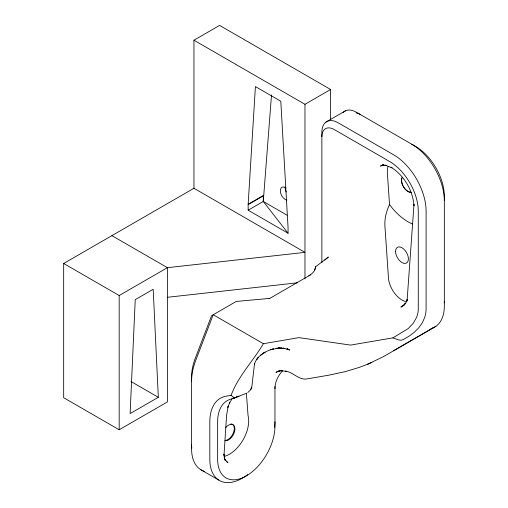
<?xml version="1.0" encoding="UTF-8"?>
<svg xmlns="http://www.w3.org/2000/svg" width="508" height="508" viewBox="0 0 508 508"><rect width="100%" height="100%" fill="white"/><g stroke="black" fill="none" stroke-linecap="round" stroke-linejoin="round"><path stroke-width="0.76" d="M274.968 388.664C274.936 381.889 278.155 375.469 282.759 370.637M248.158 204.273L255.41 86.582L280.797 101.244L288.049 227.311L288.049 233.229L248.158 210.198L248.158 204.273L263.277 195.542L263.62 195.739L263.277 201.466L288.049 233.229M324.828 260.115L328.378 257.035L315.754 266.637C315.601 270.764 312.09 273.806 308.839 275.844M271.52 94.882L263.277 201.466L248.158 210.198M247.764 392.557L250.635 389.782L251.79 387.172L254.54 363.569L254.381 364.16L255.607 361.131L258.464 357.213L256.623 359.474C260.668 353.968 266.954 350.545 273.475 348.869L270.427 349.752L279.222 348.031L276.041 348.367L281.857 348.063L278.682 348.05L284.88 348.418L282.905 348.139L288.754 349.599L286.855 348.894L289.662 350.075L287.331 348.761M406.641 301.777L407.086 299.403L407.086 300.647L413.988 204.47L413.988 205.594C412.769 190.278 404.089 175.431 391.033 167.24L392.062 167.837L385.051 165.119L386.537 165.398L382.378 165.214L384.004 165.043L382.149 165.424L383.47 164.922M247.669 474.637A46.063 26.594 -60 0 1 209.829 459.372L209.829 421.761A51.587 29.782 60 0 1 220.777 397.993L224.568 396.405L231.108 395.376C238.119 376.218 253.105 361.144 263.392 343.706L298.939 337.623L350.622 345.091L392.919 337.858L408.216 328.568L413.226 323.304L416.528 317.468A18.421 10.636 -60 0 0 418.275 308.934L418.275 211.157A40.532 23.4 60 0 0 389.611 161.512L334.245 129.546A17.501 10.103 60 0 0 321.869 136.69M314.528 269.945L315.754 266.637M250.635 389.782L251.79 387.172M387.972 166.649A29.045 16.77 60 0 0 387.585 176.206L389.534 204.597C386.404 211.169 384.505 218.446 384.893 225.762L388.372 276.498A19.253 11.113 60 0 0 406.749 301.771M232.054 398.863L229.432 403.073L229.806 402.361L227.863 407.372L228.168 406.248L226.593 415.341L223.99 455.505L223.99 454.241L224.701 458.692L224.212 457.302L225.387 460.629L224.873 459.168L225.743 460.813L224.79 459.511L227.99 462.61L226.879 461.88M406.082 302.52L404.19 304.781L405.784 303.105L400.926 307.13L404.349 305.149M260.394 355.384L265.068 352.171L262.522 353.759M279.679 370.427L275.977 372.307L280.549 370.688L279.127 370.935L281.762 370.694L280.867 370.675L286.715 371.392L285.477 371.1C293.04 372.059 298.412 379.813 306.216 379.044L328.613 375.215L345.351 371.608L359.08 367.462L367.773 364.179M433.553 327.654L383.692 356.514L367.69 364.217L371.862 362.464M193.948 188.531L193.948 40.208L219.596 25.4L330.606 89.491L330.606 119.634M193.948 40.208L304.965 104.299L330.606 89.491M63.671 263.487L193.948 188.271L304.965 252.362L167.411 267.684L119.177 295.529L63.671 263.487L63.671 397.713L119.177 429.762L167.411 401.911L167.411 267.684L111.906 235.636M325.844 122.161L345.726 110.681M383.242 164.757L380.441 166.11L383.394 164.96M269.113 298.78L310.515 274.872M158.325 397.294L130.112 413.582L135.242 299.637L153.194 289.274L158.325 397.294L131.02 381.533M393.573 350.736L435.966 326.263M248.406 204.419L263.62 195.739M232.975 398.628L238.906 396.126L230.67 399.193A46.063 26.594 60 0 0 217.646 421.761L217.646 459.372A40.532 23.4 -60 0 0 246.304 475.913A40.532 23.4 -60 0 0 274.968 426.275L274.968 386.505M245.98 393.459L233.489 398.374L233.489 397.148L231.108 395.376M167.411 297.294L297.104 282.854M269.754 298.406L236.258 301.435L211.582 315.684L195.326 358.134A40.532 23.4 -60 0 0 191.586 376.631L191.586 448.837A46.063 26.594 -60 0 0 204.451 471.354M392.919 337.858L398.85 339.985L401.218 340.252L403.422 339.496L409.708 335.763L414.388 332.162L418.802 327.717L422.358 322.745L424.783 317.208A23.952 13.83 -60 0 0 426.091 308.934L426.091 211.157A46.063 26.594 60 0 0 393.522 154.743L338.15 122.777A23.031 13.297 60 0 0 321.869 132.182L321.869 262.68M286.944 215.132L263.277 201.466L263.277 195.542M263.392 343.706L213.22 314.738L195.834 360.121A46.063 26.594 -60 0 0 191.586 381.146M200.514 469.551L218.751 480.079M246.38 393.154L248.05 415.557A27.178 15.691 -60 0 1 242.888 440.182A27.178 15.691 -60 0 1 224.015 456.463M304.965 104.299L304.965 278.86M119.177 295.529L119.177 429.762M410.286 192.221A9.068 5.232 60 0 1 403.212 186.119A9.068 5.232 60 0 1 402.336 177.267M444.329 301.415A40.532 23.4 60 0 1 444.297 302.882M356.064 112.922A17.501 10.103 60 0 1 360.299 114.503M411.493 192.272A9.068 5.232 60 0 1 403.6 187.166A9.068 5.232 60 0 1 402.171 177.362M230.88 423.92A9.068 5.232 -60 0 1 233.578 432.359A9.068 5.232 -60 0 1 224.923 440.474M191.783 448.056A40.532 23.4 -60 0 1 191.586 444.329M225.546 427.717A9.068 5.232 -60 0 1 234.931 428.854A9.068 5.232 -60 0 1 225.546 440.83M412.433 223.958A46.063 26.594 60 0 1 389.534 204.597M430.905 328.6A46.063 26.594 60 0 0 444.329 305.93L444.329 196.113A40.532 23.4 60 0 0 415.665 146.469L356.387 112.249A23.031 13.297 60 0 0 343.122 112.484M411.759 144.215A46.063 26.594 60 0 1 444.329 200.622M274.968 421.761A46.063 26.594 -60 0 1 274.625 427.368M286.849 200.19A7.258 4.274 61 0 1 280.359 191.402A7.258 4.274 61 0 1 285.82 187.776M286.201 191.986A7.252 4.191 60 0 1 285.229 187.033M395.58 251.606A9.068 5.232 60 0 0 405.301 263.404A9.068 5.232 60 0 0 405.079 250.457A9.068 5.232 60 0 0 395.58 251.606"/></g></svg>
